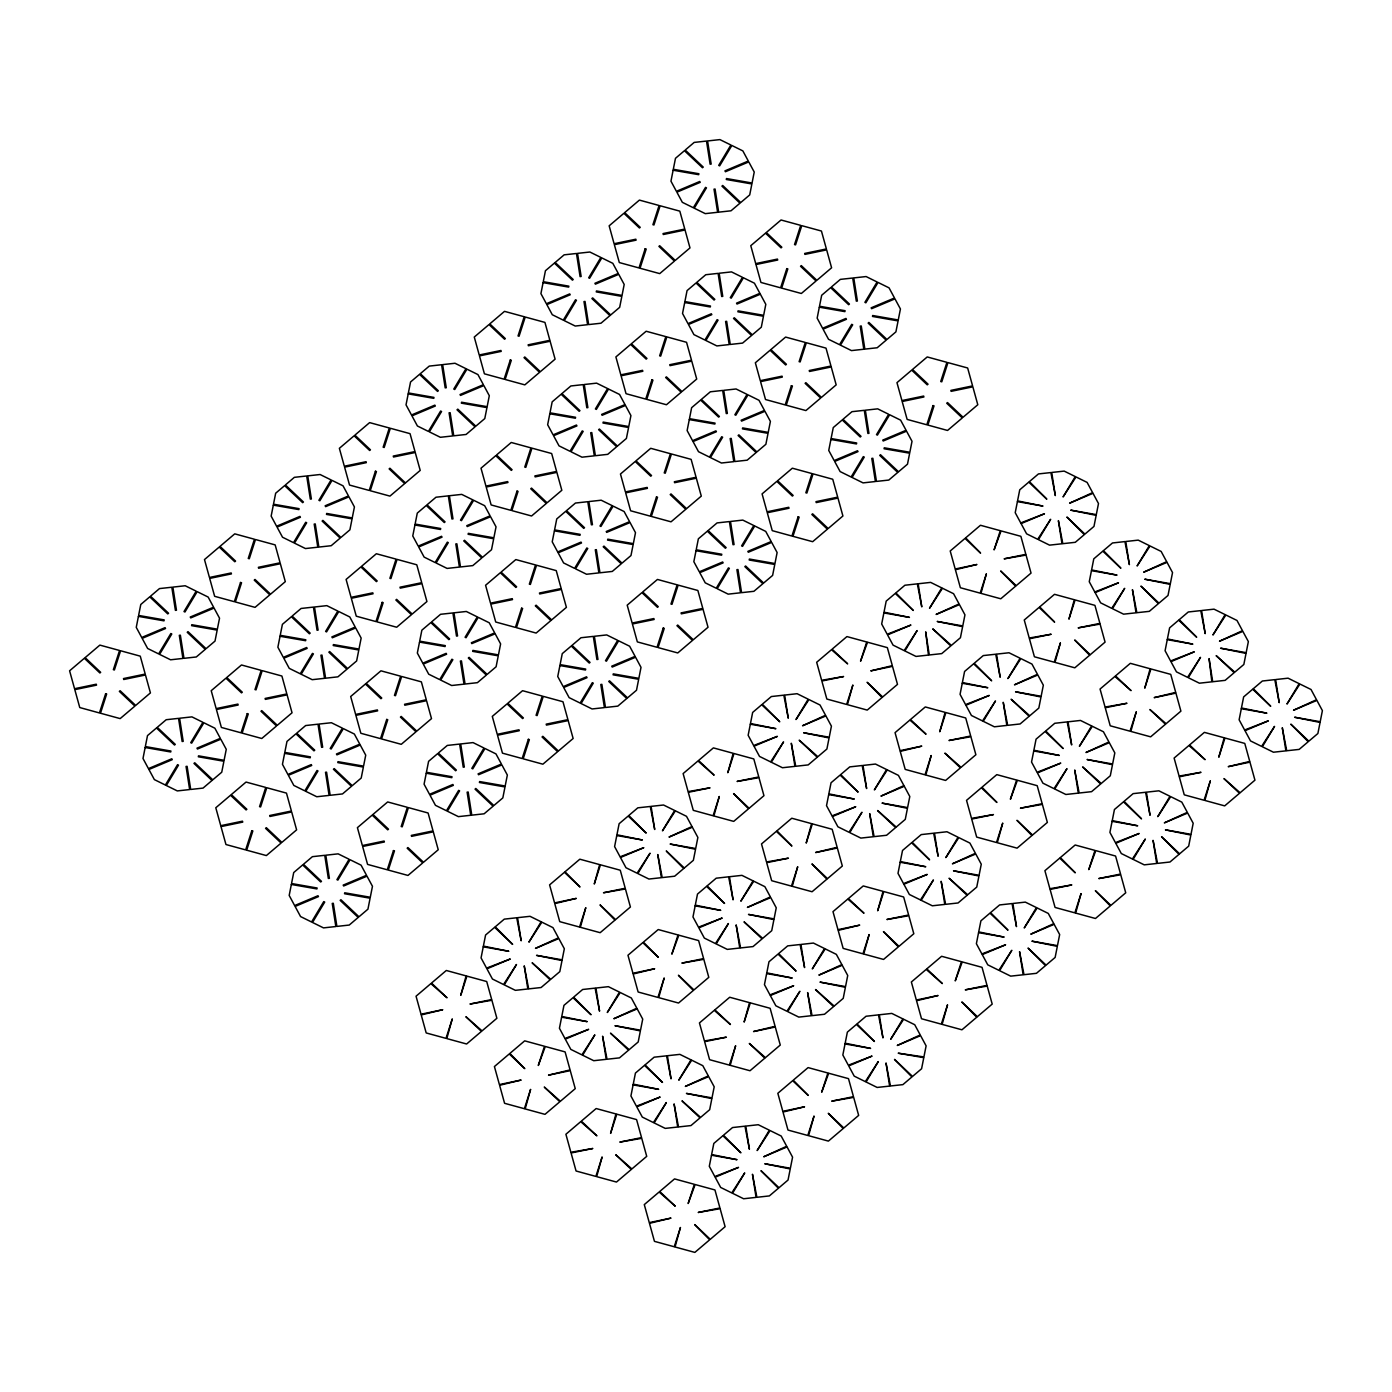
<?xml version="1.0" encoding="UTF-8"?>
<svg xmlns="http://www.w3.org/2000/svg" width="1392" height="1392" viewBox="0 0 1392 1392"><rect width="100%" height="100%" fill="white"/><g stroke="black" fill="none" stroke-linecap="round" stroke-linejoin="round"><path stroke-width="1.5" d="M138.417 616.378L136.259 627.357L141.706 637.484L165.056 627.653L165.526 628.523L142.175 638.354L147.639 648.481L158.636 653.909L170.833 633.534L171.79 634.004L159.575 654.379L170.572 659.791L182.909 658.433L179.307 635.309L180.368 635.204L183.97 658.329L196.307 656.972L205.268 649.351L187.241 632.299L188.007 631.655L206.051 648.689L215.012 641.086L217.169 630.106L191.609 625.652L191.783 624.712L217.361 629.167L219.536 618.205L214.072 608.078L190.721 617.909L190.252 617.039L213.602 607.208L208.156 597.064L197.159 591.652L184.945 612.01L184.005 611.558L196.202 591.182L185.206 585.754L172.869 587.111L176.471 610.235L175.409 610.357L171.808 587.233L159.471 588.59L150.51 596.211L168.554 613.246L167.771 613.907L149.744 596.855L140.783 604.476L138.608 615.438L164.186 619.892L163.995 620.849L138.417 616.378M145.151 747.521L142.993 758.483L148.439 768.61L171.79 758.779L172.26 759.649L148.909 769.48L154.373 779.607L165.37 785.036L177.567 764.66L178.507 765.13L166.309 785.506L177.306 790.917L189.643 789.56L186.041 766.435L187.102 766.331L190.704 789.455L203.041 788.098L212.002 780.477L193.975 763.425L194.741 762.781L212.785 779.816L221.746 772.212L223.903 761.25L198.325 756.778L198.517 755.839L224.095 760.293L226.27 749.331L220.806 739.204L197.455 749.035L196.985 748.165L220.336 738.334L214.873 728.207L203.876 722.779L191.678 743.154L190.739 742.684L202.936 722.309L191.939 716.88L179.603 718.237L183.205 741.362L182.143 741.484L178.541 718.359L166.205 719.716L157.244 727.337L175.27 744.372L174.505 745.033L156.478 727.981L147.5 735.602L145.342 746.564L170.92 751.036L170.729 751.976L145.151 747.521M273.319 505.139L271.144 516.101L276.59 526.228L299.941 516.397L300.411 517.267L277.06 527.098L282.524 537.225L293.521 542.654L305.718 522.278L306.675 522.748L294.46 543.124L305.457 548.552L317.794 547.195L314.192 524.071L315.253 523.949L318.855 547.073L331.192 545.716L340.17 538.095L322.126 521.06L322.892 520.399L340.936 537.451L349.897 529.83L352.072 518.868L326.494 514.414L326.668 513.457L352.246 517.928L354.421 506.949L348.957 496.822L325.624 506.653L325.154 505.783L348.487 495.952L343.041 485.825L332.044 480.397L319.847 500.772L318.89 500.302L331.087 479.927L320.09 474.515L307.754 475.873L311.373 498.997L310.312 499.102L306.692 475.977L294.356 477.334L285.395 484.955L303.439 502.007L302.656 502.651L284.629 485.617L275.668 493.22L273.493 504.2L299.071 508.654L298.88 509.594L273.319 505.139M280.036 636.266L277.878 647.228L283.324 657.355L306.675 647.524L307.145 648.394L283.794 658.225L289.258 668.369L300.254 673.78L312.452 653.422L313.409 653.875L301.194 674.25L312.191 679.679L324.527 678.322L320.926 655.197L321.987 655.075L325.589 678.2L337.925 676.843L346.886 669.239L328.86 652.187L329.626 651.526L347.669 668.578L356.63 660.956L358.805 649.994L333.227 645.54L333.401 644.583L358.979 649.055L361.154 638.075L355.691 627.949L332.34 637.78L331.87 636.91L355.221 627.079L349.775 616.952L338.778 611.523L326.563 631.898L325.624 631.429L337.821 611.071L326.824 605.642L314.488 606.999L318.107 630.124L317.045 630.228L313.426 607.103L301.09 608.461L292.129 616.082L310.172 633.134L309.389 633.778L291.363 616.743L282.402 624.347L280.227 635.326L305.805 639.781L305.614 640.72L280.036 636.266M284.612 753.35L282.454 764.312L287.9 774.439L311.251 764.608L311.721 765.478L288.37 775.309L293.834 785.436L304.831 790.865L317.028 770.489L317.985 770.959L305.77 791.335L316.767 796.746L329.104 795.406L325.502 772.264L326.563 772.16L330.165 795.284L342.502 793.927L351.48 786.306L333.436 769.254L334.202 768.61L352.246 785.662L361.207 778.041L363.382 767.079L337.804 762.607L337.978 761.668L363.556 766.122L365.731 755.16L360.267 745.033L336.916 754.864L336.446 753.994L359.797 744.163L354.351 734.036L343.354 728.608L331.157 748.983L330.2 748.513L342.397 728.138L331.4 722.726L319.064 724.066L322.683 747.191L321.622 747.313L318.002 724.188L305.666 725.545L296.705 733.166L314.749 750.201L313.966 750.862L295.939 733.81L286.978 741.431L284.803 752.393L310.381 756.865L310.19 757.805L284.612 753.35M291.346 884.477L289.188 895.439L294.634 905.566L317.985 895.735L318.455 896.605L295.104 906.436L300.568 916.562L311.564 921.991L323.762 901.616L324.719 902.086L312.504 922.461L323.501 927.89L335.837 926.533L332.236 903.408L333.297 903.286L336.899 926.411L349.235 925.054L358.196 917.432L340.17 900.398L340.936 899.737L358.979 916.789L367.94 909.167L370.098 898.205L344.537 893.734L344.711 892.794L370.289 897.248L372.464 886.286L367.001 876.16L343.65 885.991L343.18 885.121L366.531 875.29L361.085 865.163L350.088 859.734L337.873 880.109L336.934 879.64L349.131 859.264L338.134 853.853L325.798 855.21L329.399 878.335L328.338 878.439L324.736 855.314L312.4 856.672L303.439 864.293L321.482 881.345L320.699 881.989L302.673 864.937L293.712 872.558L291.537 883.52L317.115 887.992L316.924 888.931L291.346 884.477M408.204 393.884L406.029 404.846L411.493 414.99L434.843 405.142L435.313 406.029L411.962 415.86L417.409 425.987L428.405 431.416L440.62 411.04L441.56 411.51L429.362 431.868L440.359 437.297L452.696 435.94L449.077 412.815L450.138 412.693L453.757 435.818L466.094 434.461L475.055 426.857L457.011 409.805L457.794 409.144L475.82 426.196L484.781 418.574L486.956 407.612L461.378 403.158L461.57 402.218L487.148 406.673L489.305 395.711L483.859 385.567L460.508 395.415L460.039 394.545L483.389 384.697L477.926 374.57L466.929 369.158L454.732 389.516L453.775 389.047L465.989 368.689L454.993 363.26L442.656 364.617L446.258 387.742L445.196 387.863L441.595 364.739L429.258 366.096L420.297 373.7L438.323 390.752L437.558 391.413L419.514 374.361L410.553 381.982L408.378 392.944L433.956 397.399L433.782 398.338L408.204 393.884M414.938 525.01L412.763 535.99L418.226 546.116L441.56 536.285L442.03 537.155L418.696 546.986L424.142 557.113L435.139 562.542L447.337 542.167L448.294 542.636L436.096 562.994L447.093 568.423L459.412 567.066L455.81 543.941L456.872 543.82L460.491 566.962L472.81 565.604L481.789 557.983L463.745 540.931L464.528 540.287L482.554 557.322L491.515 549.718L493.69 538.739L468.112 534.284L468.304 533.345L493.864 537.799L496.039 526.837L490.576 516.71L467.242 526.541L466.772 525.671L490.106 515.84L484.66 505.696L473.663 500.285L461.465 520.643L460.508 520.19L472.723 499.815L461.726 494.386L449.39 495.743L452.992 518.868L451.93 518.99L448.328 495.865L435.992 497.222L427.013 504.826L445.057 521.878L444.292 522.539L426.248 505.487L417.287 513.109L415.112 524.071L440.69 528.525L440.498 529.482L414.938 525.01M419.514 642.095L417.339 653.057L422.803 663.184L446.153 653.353L446.623 654.223L423.272 664.071L428.719 674.198L439.715 679.609L451.913 659.251L452.87 659.704L440.672 680.079L451.669 685.508L464.006 684.151L460.387 661.026L461.448 660.904L465.067 684.029L477.404 682.672L486.365 675.068L468.321 658.016L469.104 657.355L487.13 674.407L496.091 666.785L498.266 655.823L472.688 651.369L472.88 650.412L498.458 654.884L500.615 643.904L495.169 633.778L471.818 643.609L471.349 642.739L494.699 632.908L489.236 622.781L478.239 617.352L466.042 637.727L465.085 637.258L477.299 616.9L466.303 611.471L453.966 612.828L457.568 635.953L456.506 636.074L452.905 612.95L440.568 614.29L431.59 621.911L449.633 638.963L448.868 639.607L430.824 622.572L421.863 630.176L419.688 641.155L445.266 645.61L445.092 646.549L419.514 642.095M426.248 773.221L424.073 784.183L429.536 794.327L452.87 784.479L453.34 785.349L430.006 795.197L435.452 805.324L446.449 810.736L458.647 790.378L459.604 790.847L447.389 811.205L458.386 816.634L470.722 815.277L467.12 792.152L468.182 792.031L471.784 815.155L484.12 813.798L493.099 806.194L475.055 789.142L475.82 788.481L493.864 805.533L502.825 797.912L505 786.95L479.422 782.495L479.614 781.556L505.174 786.01L507.349 775.048L501.886 764.904L478.552 774.752L478.082 773.865L501.416 764.034L495.97 753.907L484.973 748.496L472.775 768.854L471.818 768.384L484.016 748.026L473.036 742.597L460.7 743.954L464.302 767.079L463.24 767.201L459.638 744.076L447.302 745.433L438.323 753.037L456.367 770.089L455.602 770.75L437.558 753.698L428.597 761.32L426.422 772.282L452 776.736L451.808 777.676L426.248 773.221M543.089 282.646L540.914 293.608L546.377 303.734L569.728 293.903L570.198 294.773L546.847 304.604L552.293 314.731L563.29 320.16L575.505 299.785L576.445 300.254L564.247 320.63L575.244 326.041L587.581 324.684L583.979 301.559L585.04 301.455L588.642 324.58L600.979 323.222L609.94 315.601L591.896 298.549L592.679 297.905L610.705 314.957L619.666 307.336L621.841 296.374L596.263 291.902L596.455 290.963L622.033 295.417L624.19 284.455L618.744 274.328L595.393 284.159L594.923 283.289L618.274 273.458L612.811 263.332L601.814 257.903L589.616 278.278L588.677 277.808L600.874 257.433L589.877 252.022L577.541 253.361L581.143 276.486L580.081 276.608L576.479 253.483L564.143 254.84L555.182 262.462L573.208 279.496L572.443 280.157L554.399 263.105L545.438 270.727L543.28 281.689L568.858 286.16L568.667 287.1L543.089 282.646M549.823 413.772L547.648 424.734L553.111 434.861L576.462 425.03L576.932 425.9L553.581 435.731L559.027 445.858L570.024 451.286L582.239 430.911L583.178 431.381L570.981 451.756L581.978 457.185L594.314 455.828L590.713 432.703L591.774 432.581L595.376 455.706L607.712 454.349L616.673 446.728L598.63 429.693L599.413 429.032L617.439 446.084L626.4 438.463L628.575 427.501L602.997 423.029L603.188 422.089L628.766 426.544L630.924 415.582L625.478 405.455L602.127 415.286L601.657 414.416L625.008 404.585L619.544 394.458L608.548 389.029L596.35 409.405L595.393 408.935L607.608 388.559L596.611 383.148L584.275 384.505L587.876 407.63L586.815 407.734L583.213 384.61L570.877 385.967L561.916 393.588L579.942 410.64L579.176 411.284L561.133 394.232L552.172 401.853L550.014 412.815L575.575 417.287L575.401 418.226L549.823 413.772M554.399 530.839L552.224 541.819L557.687 551.945L581.038 542.114L581.508 542.984L558.157 552.815L563.603 562.942L574.6 568.371L586.815 547.996L587.755 548.465L575.557 568.841L586.554 574.252L598.891 572.895L595.289 549.77L596.35 549.666L599.952 572.791L612.289 571.433L621.25 563.812L603.206 546.76L603.989 546.116L622.015 563.151L630.976 555.547L633.151 544.568L607.573 540.113L607.765 539.174L633.343 543.628L635.5 532.666L630.054 522.539L606.703 532.37L606.233 531.5L629.584 521.669L624.121 511.525L613.124 506.114L600.926 526.472L599.987 526.019L612.184 505.644L601.187 500.215L588.851 501.572L592.453 524.697L591.391 524.819L587.789 501.694L575.453 503.051L566.492 510.655L584.518 527.707L583.753 528.368L565.709 511.316L556.748 518.938L554.59 529.9L580.168 534.354L579.977 535.311L554.399 530.839M483.25 946.838L481.058 957.905L486.556 968.119L510.272 958.984L486.939 968.815L492.437 979.028L503.539 984.509L516.484 964.499L504.287 984.875L515.371 990.338L527.829 988.981L524.227 965.857L528.664 988.894L541.105 987.52L550.153 979.829L532.127 962.777L550.762 979.324L559.81 971.633L562.003 960.567L536.564 955.364L562.142 959.819L564.334 948.752L558.836 938.539L535.485 948.37L558.453 937.843L552.955 927.629L541.853 922.148L528.908 942.158L541.105 921.782L530.021 916.319L517.563 917.676L521.165 940.801L516.728 917.763L504.287 919.138L495.239 926.828L512.656 944.385L494.63 927.333L485.582 935.024L483.389 946.09L508.828 951.293L483.25 946.838M559.915 665.55L557.74 676.512L563.203 686.639L586.554 676.808L587.024 677.678L563.673 687.509L569.137 697.636L580.133 703.064L592.331 682.689L593.27 683.159L581.073 703.534L592.07 708.963L604.406 707.606L600.805 684.481L601.866 684.359L605.468 707.484L617.804 706.127L626.765 698.506L608.739 681.471L609.505 680.81L627.531 697.862L636.509 690.241L638.667 679.279L613.089 674.824L613.28 673.867L638.858 678.339L641.016 667.36L635.57 657.233L612.219 667.064L611.749 666.194L635.1 656.363L629.636 646.236L618.64 640.807L606.442 661.183L605.503 660.713L617.7 640.337L606.703 634.926L594.367 636.283L597.968 659.408L596.907 659.512L593.305 636.388L580.969 637.745L572.008 645.366L590.034 662.418L589.268 663.062L571.242 646.027L562.264 653.631L560.106 664.61L585.684 669.065L585.493 670.004L559.915 665.55M673.119 170.224L670.961 181.186L676.408 191.313L699.758 181.482L700.228 182.352L676.877 192.183L682.341 202.327L693.338 207.739L705.535 187.381L706.475 187.833L694.277 208.208L705.274 213.637L717.611 212.28L714.009 189.155L715.07 189.034L718.672 212.158L731.009 210.801L739.97 203.18L721.943 186.145L722.709 185.484L740.753 202.536L749.714 194.915L751.871 183.953L726.293 179.498L726.485 178.541L752.063 183.013L754.238 172.034L748.774 161.907L725.423 171.738L724.954 170.868L748.304 161.037L742.858 150.91L731.861 145.481L719.647 165.857L718.707 165.387L730.904 145.012L719.908 139.6L707.571 140.957L711.173 164.082L710.111 164.186L706.51 141.062L694.173 142.419L685.212 150.04L703.256 167.092L702.473 167.736L684.446 150.701L675.485 158.305L673.31 169.285L698.888 173.739L698.697 174.679L673.119 170.224M684.707 302.516L682.532 313.478L687.996 323.623L711.347 313.774L711.817 314.644L688.466 324.493L693.929 334.619L704.926 340.031L717.124 319.673L718.063 320.143L705.866 340.501L716.863 345.929L729.199 344.572L725.597 321.448L726.659 321.326L730.261 344.45L742.597 343.093L751.558 335.489L733.532 318.437L734.297 317.776L752.324 334.828L761.302 327.207L763.46 316.245L737.882 311.791L738.073 310.851L763.651 315.305L765.809 304.343L760.363 294.199L737.012 304.048L736.542 303.16L759.893 293.329L754.429 283.202L743.432 277.774L731.235 298.149L730.295 297.679L742.493 277.321L731.496 271.892L719.159 273.25L722.761 296.374L721.7 296.496L718.098 273.371L705.761 274.729L696.8 282.332L714.827 299.384L714.061 300.046L696.017 282.994L687.056 290.615L684.899 301.577L710.477 306.031L710.285 306.971L684.707 302.516M561.62 1017.187L559.427 1028.253L564.943 1038.484L588.659 1029.332L565.309 1039.163L570.824 1049.394L581.908 1054.858L594.854 1034.865L582.656 1055.223L593.758 1060.704L606.216 1059.329L602.597 1036.205L607.034 1059.242L619.492 1057.868L628.54 1050.194L610.496 1033.142L629.149 1049.672L638.197 1041.982L640.372 1030.915L614.951 1025.713L640.529 1030.184L642.721 1019.101L637.205 1008.887L613.855 1018.718L636.84 1008.208L631.324 997.977L620.24 992.513L607.295 1012.506L619.492 992.131L608.391 986.667L595.933 988.042L599.552 1011.166L595.115 988.129L582.656 989.486L573.608 997.177L591.043 1014.733L572.999 997.699L563.951 1005.372L561.776 1016.456L587.198 1021.641L561.62 1017.187M689.284 419.601L687.126 430.563L692.572 440.69L715.923 430.859L716.393 431.729L693.042 441.56L698.506 451.687L709.502 457.115L721.7 436.74L722.639 437.21L710.442 457.585L721.439 463.014L733.775 461.657L730.174 438.532L731.235 438.41L734.837 461.535L747.173 460.178L756.134 452.557L738.108 435.522L738.874 434.861L756.9 451.913L765.878 444.292L768.036 433.33L742.458 428.875L742.649 427.918L768.227 432.373L770.402 421.411L764.939 411.284L741.588 421.115L741.118 420.245L764.469 410.414L759.005 400.287L748.009 394.858L735.811 415.234L734.872 414.764L747.069 394.388L736.072 388.977L723.736 390.334L727.337 413.459L726.276 413.563L722.674 390.439L710.338 391.796L701.377 399.417L719.403 416.469L718.637 417.113L700.611 400.078L691.633 407.682L689.475 418.661L715.053 423.116L714.862 424.055L689.284 419.601M616.778 835.531L614.603 846.597L620.101 856.828L643.817 847.676L620.467 857.507L625.982 867.738L637.084 873.202L650.029 853.192L637.814 873.567L648.916 879.048L661.374 877.673L657.772 854.549L662.209 877.586L674.65 876.212L683.698 868.521L666.263 850.964L684.307 868.016L693.355 860.326L695.548 849.259L670.109 844.057L695.687 848.511L697.879 837.445L692.363 827.231L669.013 837.062L691.998 826.535L686.5 816.321L675.398 810.84L662.453 830.85L674.65 810.475L663.549 805.011L651.108 806.368L654.71 829.493L650.273 806.473L637.814 807.83L628.766 815.521L646.201 833.077L628.175 816.043L619.127 823.716L616.934 834.782L642.356 839.985L616.778 835.531M696.017 550.727L693.842 561.689L699.306 571.816L722.657 561.985L723.127 562.855L699.776 572.686L705.239 582.83L716.236 588.242L728.434 567.884L729.373 568.336L717.176 588.712L728.173 594.14L740.509 592.783L736.907 569.659L737.969 569.537L741.571 592.661L753.907 591.304L762.868 583.7L744.842 566.648L745.607 565.987L763.634 583.039L772.612 575.418L774.77 564.456L749.192 560.002L749.383 559.045L774.961 563.516L777.119 552.537L771.673 542.41L748.322 552.241L747.852 551.371L771.203 541.54L765.739 531.413L754.742 525.985L742.545 546.36L741.605 545.89L753.803 525.515L742.806 520.103L730.469 521.461L734.071 544.585L733.01 544.69L729.408 521.565L717.071 522.922L708.11 530.543L726.137 547.595L725.371 548.239L707.327 531.205L698.366 538.808L696.209 549.788L721.787 554.242L721.595 555.182L696.017 550.727M633.099 1084.89L630.924 1095.956L636.422 1106.188L660.139 1097.035L636.788 1106.866L642.304 1117.08L653.405 1122.561L666.35 1102.551L654.136 1122.926L665.237 1128.39L677.695 1127.033L674.076 1103.908L678.513 1126.946L690.971 1125.571L700.019 1117.88L681.993 1100.846L700.628 1117.376L709.676 1109.685L711.851 1098.619L686.43 1093.416L712.008 1097.87L714.2 1086.804L708.685 1076.59L685.334 1086.421L708.319 1075.894L702.803 1065.68L691.72 1060.199L678.774 1080.209L690.971 1059.834L679.87 1054.37L667.429 1055.728L671.031 1078.852L666.594 1055.832L654.136 1057.189L645.088 1064.88L662.522 1082.437L644.479 1065.385L635.431 1073.075L633.256 1084.142L658.677 1089.344L633.099 1084.89M695.165 905.879L692.972 916.963L698.488 927.176L722.204 918.024L698.854 927.855L704.352 938.086L715.453 943.567L728.399 923.557L716.201 943.933L727.303 949.396L739.744 948.022L736.142 924.897L740.579 947.935L753.037 946.577L762.085 938.887L744.041 921.835L762.677 938.365L771.725 930.691L773.917 919.607L748.496 914.422L774.074 918.877L776.249 907.81L770.75 897.579L747.4 907.41L770.385 896.9L764.869 886.669L753.768 881.206L740.822 901.198L753.037 880.84L741.936 875.359L729.478 876.734L733.079 899.858L728.642 876.821L716.201 878.195L707.153 885.869L724.588 903.443L706.544 886.391L697.496 894.082L695.304 905.148L720.743 910.351L695.165 905.879M819.314 307.18L817.156 318.142L822.602 328.268L845.953 318.437L846.423 319.307L823.072 329.156L828.536 339.283L839.533 344.694L851.73 324.336L852.687 324.806L840.472 345.164L851.469 350.593L863.806 349.235L860.204 326.111L861.265 325.989L864.867 349.114L877.204 347.756L886.165 340.153L868.138 323.101L868.904 322.439L886.948 339.491L895.909 331.87L898.084 320.908L872.506 316.454L872.68 315.514L898.258 319.969L900.433 308.989L894.969 298.862L871.618 308.693L871.148 307.823L894.499 297.992L889.053 287.866L878.056 282.437L865.841 302.812L864.902 302.342L877.099 281.984L866.102 276.556L853.766 277.913L857.385 301.037L856.324 301.159L852.704 278.035L840.368 279.374L831.407 286.996L849.451 304.048L848.668 304.709L830.641 287.657L821.68 295.261L819.505 306.24L845.083 310.694L844.892 311.634L819.314 307.18M750.323 724.223L748.148 735.289L753.646 745.52L777.362 736.368L754.012 746.199L759.527 756.43L770.629 761.894L783.557 741.901L771.359 762.259L782.461 767.74L794.919 766.366L791.3 743.241L795.737 766.279L808.195 764.904L817.243 757.231L799.199 740.179L817.852 756.709L826.9 749.018L829.075 737.951L803.654 732.766L829.232 737.221L831.424 726.154L825.908 715.923L802.558 725.754L825.543 715.244L820.027 705.013L808.943 699.55L795.998 719.542L808.195 699.184L797.094 693.703L784.653 695.078L788.255 718.202L783.818 695.165L771.359 696.539L762.311 704.213L779.746 721.787L761.702 704.735L752.654 712.426L750.479 723.492L775.901 728.695L750.323 724.223M830.902 439.472L828.745 450.451L834.191 460.578L857.542 450.747L858.011 451.617L834.661 461.448L840.124 471.575L851.121 477.004L863.318 456.628L864.258 457.098L852.061 477.456L863.057 482.885L875.394 481.528L871.792 458.403L872.854 458.281L876.455 481.406L888.792 480.066L897.753 472.445L879.727 455.393L880.492 454.732L898.536 471.784L907.497 464.18L909.655 453.2L884.077 448.746L884.268 447.806L909.846 452.261L912.021 441.299L906.557 431.172L883.207 441.003L882.737 440.133L906.088 430.285L900.624 420.158L889.645 414.746L877.43 435.104L876.49 434.652L888.688 414.277L877.691 408.848L865.354 410.205L868.956 433.33L867.895 433.451L864.293 410.327L851.956 411.684L842.995 419.288L861.022 436.34L860.256 437.001L842.23 419.949L833.269 427.57L831.094 438.532L856.672 442.987L856.48 443.944L830.902 439.472M711.486 1155.238L709.294 1166.305L714.809 1176.536L738.526 1167.383L715.175 1177.214L720.673 1187.446L731.774 1192.909L744.72 1172.917L732.523 1193.275L743.624 1198.756L756.065 1197.381L752.463 1174.256L756.9 1197.294L769.358 1195.919L778.406 1188.246L760.972 1170.672L778.998 1187.724L788.046 1180.033L790.238 1168.967L764.8 1163.764L790.378 1168.236L792.57 1157.17L787.072 1146.938L763.721 1156.769L786.689 1146.26L781.19 1136.029L770.089 1130.565L757.144 1150.558L769.341 1130.2L758.257 1124.719L745.799 1126.093L749.401 1149.218L744.964 1126.18L732.523 1127.555L723.475 1135.228L740.892 1152.802L722.866 1135.75L713.818 1143.441L711.625 1154.507L737.064 1159.693L711.486 1155.238M766.644 973.582L764.452 984.649L769.967 994.88L793.684 985.727L770.333 995.558L775.849 1005.79L786.932 1011.253L799.878 991.261L787.681 1011.619L798.782 1017.1L811.223 1015.725L807.621 992.6L812.058 1015.638L824.516 1014.263L833.564 1006.59L815.521 989.538L834.173 1006.068L843.221 998.377L845.396 987.311L819.975 982.108L845.553 986.58L847.728 975.496L842.23 965.282L818.879 975.113L841.864 964.604L836.348 954.373L825.247 948.892L812.302 968.902L824.516 948.526L813.415 943.063L800.957 944.437L804.576 967.562L800.122 944.524L787.681 945.881L778.633 953.572L796.067 971.129L778.024 954.094L768.976 961.768L766.801 972.851L792.222 978.037L766.644 973.582M828.71 794.588L826.517 805.655L832.033 815.869L855.749 806.734L832.399 816.565L837.897 826.778L848.998 832.259L861.944 812.249L849.746 832.625L860.848 838.088L873.289 836.731L869.687 813.607L874.124 836.627L886.582 835.27L895.613 827.579L877.586 810.527L896.222 827.074L905.27 819.383L907.462 808.317L882.023 803.114L907.601 807.569L909.794 796.502L904.295 786.271L880.945 796.12L903.913 785.593L898.414 775.379L887.313 769.898L874.367 789.908L886.565 769.532L875.481 764.051L863.023 765.426L866.624 788.551L862.187 765.513L849.746 766.888L840.698 774.578L858.116 792.135L840.089 775.083L831.041 782.774L828.849 793.84L854.288 799.043L828.71 794.588M883.868 612.932L881.675 623.999L887.191 634.213L910.907 625.06L887.557 634.909L893.055 645.122L904.156 650.603L917.102 630.593L904.904 650.969L916.006 656.432L928.447 655.075L925.68 631.846L929.282 654.971L941.74 653.614L950.788 645.923L932.744 628.871L951.397 645.401L960.428 637.727L962.62 626.661L937.199 621.458L962.777 625.913L964.952 614.846L959.453 604.615L936.103 614.446L959.088 603.937L953.572 593.705L942.471 588.242L929.525 608.252L941.74 587.876L930.639 582.395L918.181 583.77L921.782 606.895L917.345 583.857L904.904 585.232L895.856 592.922L913.291 610.479L895.247 593.427L886.199 601.118L884.007 612.184L909.446 617.387L883.868 612.932M845.031 1043.948L842.839 1055.014L848.337 1065.228L872.053 1056.076L848.72 1065.924L854.218 1076.138L865.319 1081.619L878.265 1061.609L866.068 1081.984L877.151 1087.448L889.61 1086.091L886.008 1062.966L890.445 1085.986L902.886 1084.629L911.934 1076.938L894.517 1059.382L912.543 1076.416L921.591 1068.743L923.783 1057.676L898.205 1053.205L923.923 1056.928L926.115 1045.862L920.599 1035.631L897.266 1045.462L920.234 1034.952L914.735 1024.721L903.634 1019.257L890.689 1039.267L902.886 1018.892L891.785 1013.411L879.344 1014.785L882.946 1037.91L878.509 1014.872L866.05 1016.247L857.002 1023.938L874.437 1041.494L856.411 1024.442L847.363 1032.133L845.17 1043.2L870.609 1048.402L845.031 1043.948M900.189 862.274L897.997 873.358L903.512 883.572L927.229 874.42L903.878 884.251L909.376 894.482L920.477 899.945L933.423 879.953L921.226 900.328L932.327 905.792L944.768 904.417L941.166 881.293L945.603 904.33L958.061 902.973L967.109 895.282L949.066 878.23L967.701 894.76L976.749 887.087L978.941 876.003L953.52 870.818L979.081 875.272L981.273 864.206L975.775 853.975L952.424 863.806L975.409 853.296L969.893 843.065L958.792 837.601L945.847 857.594L958.061 837.236L946.96 831.755L934.502 833.129L938.104 856.254L933.667 833.216L921.226 834.591L912.178 842.264L929.595 859.838L911.569 842.786L902.521 850.477L900.328 861.544L925.767 866.746L900.189 862.274M962.255 683.281L960.062 694.347L965.561 704.578L989.277 695.426L965.926 705.257L971.442 715.488L982.543 720.952L995.489 700.942L983.274 721.317L994.375 726.798L1006.834 725.423L1003.232 702.299L1007.669 725.336L1020.11 723.962L1029.158 716.271L1011.131 699.236L1029.767 715.766L1038.815 708.076L1041.007 697.009L1015.568 691.807L1041.146 696.261L1043.339 685.195L1037.823 674.981L1014.49 684.812L1037.458 674.285L1031.959 664.071L1020.858 658.59L1007.912 678.6L1020.11 658.225L1009.009 652.761L996.568 654.118L1000.169 677.243L995.732 654.223L983.274 655.58L974.226 663.271L991.661 680.827L973.634 663.793L964.586 671.466L962.394 682.532L987.815 687.735L962.255 683.281M1017.413 501.625L1015.22 512.691L1020.736 522.922L1044.452 513.77L1021.102 523.601L1026.6 533.815L1037.701 539.296L1050.647 519.286L1038.449 539.661L1049.551 545.142L1061.992 543.767L1058.39 520.643L1062.827 543.68L1075.285 542.306L1084.333 534.615L1066.898 517.058L1084.925 534.11L1093.973 526.42L1096.165 515.353L1070.744 510.151L1096.304 514.605L1098.497 503.539L1092.998 493.325L1069.648 503.156L1092.616 492.629L1087.117 482.415L1076.016 476.934L1063.07 496.944L1075.268 476.569L1064.184 471.105L1051.726 472.462L1055.327 495.587L1050.89 472.567L1038.449 473.924L1029.401 481.615L1046.819 499.171L1028.792 482.119L1019.744 489.81L1017.552 500.876L1042.991 506.079L1017.413 501.625M978.559 932.64L976.384 943.706L981.882 953.92L1005.598 944.785L982.247 954.616L987.763 964.83L998.864 970.311L1011.81 950.301L999.595 970.676L1010.696 976.14L1023.155 974.783L1019.553 951.658L1023.99 974.696L1036.431 973.321L1045.479 965.63L1028.044 948.074L1046.088 965.126L1055.136 957.435L1057.328 946.369L1031.89 941.166L1057.468 945.62L1059.66 934.554L1054.144 924.34L1030.793 934.171L1053.779 923.644L1048.28 913.43L1037.179 907.949L1024.234 927.959L1036.431 907.584L1025.33 902.12L1012.889 903.478L1016.491 926.602L1012.054 903.565L999.595 904.939L990.547 912.63L1007.982 930.187L989.956 913.135L980.908 920.825L978.715 931.892L1004.137 937.094L978.559 932.64M1033.734 750.984L1031.542 762.05L1037.04 772.264L1060.756 763.112L1037.423 772.96L1042.921 783.174L1054.022 788.655L1066.968 768.645L1054.771 789.02L1065.854 794.484L1078.313 793.127L1074.711 770.002L1079.148 793.022L1091.589 791.665L1100.637 783.974L1082.611 766.922L1101.246 783.47L1110.294 775.779L1112.486 764.713L1087.048 759.51L1112.626 763.964L1114.818 752.898L1109.302 742.667L1085.969 752.515L1108.937 741.988L1103.438 731.774L1092.337 726.293L1079.392 746.303L1091.589 725.928L1080.488 720.447L1068.047 721.822L1071.649 744.946L1067.212 721.909L1054.771 723.283L1045.723 730.974L1063.14 748.531L1045.114 731.479L1036.066 739.169L1033.873 750.236L1059.312 755.438L1033.734 750.984M1091.45 570.65L1089.257 581.734L1094.773 591.948L1118.489 582.796L1095.139 592.627L1100.654 602.858L1111.738 608.339L1124.684 588.329L1112.486 608.704L1123.588 614.168L1136.029 612.811L1132.427 589.669L1136.864 612.706L1149.322 611.349L1158.37 603.658L1140.935 586.102L1158.979 603.136L1168.01 595.463L1170.202 584.379L1144.781 579.194L1170.359 583.648L1172.534 572.582L1167.035 562.351L1143.685 572.182L1166.67 561.672L1161.154 551.441L1150.053 545.977L1137.107 565.97L1149.322 545.612L1138.221 540.131L1125.763 541.505L1129.382 564.63L1124.927 541.592L1112.486 542.967L1103.438 550.64L1120.873 568.214L1102.829 551.162L1093.781 558.853L1091.606 569.92L1117.028 575.122L1091.45 570.65M1112.104 821.332L1109.911 832.399L1115.427 842.63L1139.143 833.477L1115.792 843.308L1121.308 853.54L1132.392 859.003L1145.338 839.011L1133.14 859.369L1144.241 864.85L1156.682 863.475L1153.081 840.35L1157.518 863.388L1169.976 862.013L1179.024 854.323L1161.589 836.766L1179.633 853.818L1188.681 846.127L1190.856 835.061L1165.435 829.858L1191.013 834.313L1193.188 823.246L1187.689 813.032L1164.338 822.863L1187.324 812.354L1181.808 802.123L1170.707 796.642L1157.779 816.652L1169.976 796.276L1158.875 790.813L1146.416 792.17L1150.036 815.294L1145.599 792.274L1133.14 793.631L1124.092 801.322L1141.527 818.879L1123.483 801.844L1114.435 809.518L1112.26 820.601L1137.682 825.787L1112.104 821.332M1167.262 639.676L1165.087 650.743L1170.585 660.974L1194.301 651.821L1170.95 661.652L1176.466 671.866L1187.567 677.347L1200.513 657.337L1188.298 677.713L1199.399 683.194L1211.858 681.819L1209.074 658.607L1212.693 681.732L1225.134 680.357L1234.182 672.667L1216.156 655.632L1234.791 672.162L1243.839 664.471L1246.031 653.405L1220.593 648.202L1246.171 652.657L1248.363 641.59L1242.847 631.376L1219.496 641.207L1242.482 630.68L1236.983 620.467L1225.882 614.986L1212.937 634.996L1225.134 614.62L1214.033 609.157L1201.592 610.514L1205.194 633.638L1200.757 610.618L1188.298 611.975L1179.25 619.666L1196.685 637.223L1178.659 620.171L1169.611 627.862L1167.418 638.928L1192.84 644.131L1167.262 639.676M1241.316 708.719L1239.124 719.786L1244.622 730L1268.338 720.847L1245.005 730.696L1250.503 740.909L1261.604 746.39L1274.55 726.38L1262.353 746.756L1273.436 752.219L1285.895 750.862L1282.293 727.738L1286.73 750.758L1299.171 749.401L1308.219 741.71L1290.802 724.153L1308.828 741.188L1317.876 733.514L1320.068 722.448L1294.63 717.245L1320.208 721.7L1322.4 710.633L1316.902 700.402L1293.551 710.233L1316.519 699.724L1311.02 689.492L1299.919 684.029L1286.974 704.039L1299.171 683.663L1288.07 678.182L1275.629 679.557L1279.231 702.682L1274.794 679.644L1262.353 681.019L1253.305 688.709L1270.722 706.266L1252.696 689.214L1243.648 696.905L1241.455 707.971L1266.894 713.174L1241.316 708.719M105.635 693.738L99.441 712.948L79.762 707.554L74.803 689.649L96.535 685.142L96.274 684.203L74.542 688.709L69.6 670.805L84.338 658.277L99.893 672.98L100.659 672.336L85.121 657.633L99.859 645.105L119.555 650.482L113.361 669.691L114.388 669.97L120.582 650.76L140.261 656.154L145.22 674.059L123.488 678.565L123.749 679.505L145.481 674.998L150.423 692.903L135.685 705.431L120.13 690.728L119.364 691.389L134.902 706.092L120.164 718.603L100.485 713.226L106.662 694.016L105.635 693.738M240.52 582.482L234.343 601.692L214.646 596.315L209.687 578.411L231.437 573.904L231.176 572.965L209.444 577.471L204.485 559.567L219.223 547.039L234.778 561.742L235.561 561.08L220.006 546.377L234.743 533.849L254.44 539.243L248.246 558.453L249.29 558.731L255.467 539.522L275.164 544.898L280.105 562.803L258.373 567.31L258.634 568.249L280.366 563.743L285.308 581.647L270.57 594.175L255.014 579.472L254.249 580.133L269.804 594.836L255.049 607.364L235.37 601.97L241.547 582.761L240.52 582.482M247.254 713.609L241.06 732.818L221.38 727.442L216.421 709.537L238.154 705.031L237.91 704.091L216.16 708.598L211.219 690.693L225.956 678.165L241.512 692.868L242.295 692.207L226.739 677.504L241.477 664.976L261.174 670.37L254.98 689.579L256.024 689.858L262.201 670.648L281.897 676.025L286.839 693.947L265.106 698.453L265.367 699.376L287.1 694.869L292.042 712.791L277.304 725.302L261.748 710.616L260.983 711.26L276.538 725.963L261.783 738.491L242.104 733.114L248.281 713.905L247.254 713.609M251.83 830.693L245.653 849.903L225.956 844.526L220.997 826.604L242.747 822.098L242.486 821.176L220.754 825.682L215.795 807.76L230.533 795.25L246.088 809.935L246.871 809.291L231.316 794.588L246.053 782.06L265.75 787.437L259.556 806.647L260.6 806.942L266.777 787.733L286.474 793.109L291.415 811.014L269.683 815.521L269.944 816.46L291.676 811.954L296.618 829.858L281.88 842.386L266.324 827.683L265.559 828.344L281.114 843.047L266.359 855.575L246.68 850.181L252.857 830.972L251.83 830.693M375.405 471.244L369.228 490.454L349.531 485.06L344.59 467.155L366.322 462.649L366.061 461.709L344.329 466.216L339.37 448.311L354.125 435.783L369.663 450.486L370.446 449.825L354.89 435.139L369.628 422.611L389.325 427.988L383.148 447.197L384.175 447.476L390.352 428.266L410.048 433.66L414.99 451.565L393.257 456.071L393.518 457.011L415.251 452.504L420.21 470.409L405.455 482.937L389.899 468.234L389.134 468.878L404.689 483.581L389.951 496.109L370.255 490.732L376.432 471.523L375.405 471.244M382.139 602.371L375.962 621.58L356.265 616.186L351.323 598.282L373.056 593.775L372.795 592.835L351.062 597.342L346.103 579.437L360.859 566.909L376.397 581.612L377.18 580.969L361.624 566.266L376.362 553.738L396.059 559.114L389.882 578.324L390.908 578.602L397.085 559.393L416.782 564.787L421.724 582.691L399.991 587.198L400.252 588.137L421.985 583.631L426.926 601.535L412.189 614.063L396.633 599.36L395.867 600.022L411.423 614.707L396.685 627.235L376.988 621.859L383.165 602.649L382.139 602.371M386.715 719.438L380.538 738.647L360.841 733.271L355.9 715.366L377.632 710.86L377.371 709.92L355.639 714.427L350.68 696.522L365.435 683.994L380.973 698.697L381.756 698.036L366.2 683.333L380.938 670.822L400.635 676.199L394.458 695.408L395.485 695.687L401.662 676.477L421.358 681.854L426.3 699.776L404.567 704.282L404.828 705.222L426.561 700.698L431.503 718.62L416.765 731.131L401.209 716.445L400.444 717.089L415.999 731.792L401.261 744.32L381.565 738.943L387.742 719.734L386.715 719.438M510.29 359.989L504.113 379.198L484.416 373.822L479.474 355.9L501.207 351.393L500.946 350.471L479.213 354.977L474.272 337.055L489.01 324.545L504.565 339.23L505.331 338.587L489.775 323.884L504.513 311.356L524.21 316.732L518.033 335.942L519.059 336.238L525.236 317.028L544.933 322.405L549.875 340.309L528.142 344.816L528.403 345.755L550.136 341.249L555.095 359.153L540.34 371.681L524.801 356.978L524.018 357.64L539.574 372.343L524.836 384.871L505.139 379.477L511.316 360.267L510.29 359.989M393.449 850.582L387.272 869.791L367.575 864.397L362.633 846.493L384.366 841.986L384.105 841.046L362.372 845.553L357.413 827.648L372.169 815.12L387.707 829.823L388.49 829.162L372.934 814.459L387.672 801.949L407.369 807.325L401.192 826.535L402.218 826.813L408.395 807.604L428.092 812.998L433.034 830.902L411.301 835.409L411.562 836.348L433.295 831.842L438.236 849.746L423.499 862.274L407.943 847.571L407.177 848.215L422.733 862.918L407.978 875.446L388.298 870.07L394.475 850.86L393.449 850.582M517.024 491.115L510.847 510.325L491.15 504.948L486.208 487.043L507.941 482.537L507.68 481.597L485.947 486.104L481.006 468.199L495.743 455.671L511.299 470.374L512.065 469.713L496.509 455.01L511.247 442.482L530.944 447.876L524.767 467.086L525.793 467.364L531.97 448.154L551.667 453.531L556.609 471.436L534.876 475.942L535.137 476.882L556.87 472.375L561.829 490.28L547.073 502.808L531.535 488.105L530.752 488.766L546.308 503.469L531.57 515.997L511.873 510.603L518.05 491.393L517.024 491.115M521.6 608.2L515.423 627.409L495.726 622.015L490.784 604.111L512.517 599.604L512.256 598.664L490.523 603.171L485.582 585.266L500.32 572.738L515.875 587.441L516.641 586.798L501.085 572.095L515.823 559.567L535.52 564.943L529.343 584.153L530.369 584.431L536.546 565.222L556.243 570.616L561.185 588.52L539.452 593.027L539.713 593.966L561.446 589.46L566.405 607.364L551.65 619.892L536.111 605.189L535.328 605.851L550.884 620.554L536.146 633.064L516.449 627.688L522.626 608.478L521.6 608.2M645.175 248.733L638.998 267.943L619.318 262.566L614.359 244.661L636.092 240.155L635.831 239.215L614.098 243.722L609.157 225.817L623.894 213.289L639.45 227.992L640.216 227.331L624.66 212.628L639.415 200.1L659.095 205.494L652.918 224.704L653.944 224.982L660.139 205.772L679.818 211.149L684.777 229.071L663.044 233.578L663.288 234.517L685.038 229.993L689.98 247.915L675.242 260.426L659.686 245.74L658.921 246.384L674.459 261.087L659.721 273.615L640.024 268.238L646.219 249.029L645.175 248.733M528.334 739.326L522.157 758.536L502.46 753.159L497.518 735.237L519.251 730.73L518.99 729.791L497.257 734.315L492.298 716.393L507.053 703.882L522.609 718.568L523.375 717.924L507.819 703.221L522.557 690.693L542.254 696.07L536.077 715.279L537.103 715.575L543.28 696.365L562.977 701.742L567.919 719.647L546.186 724.153L546.447 725.093L568.18 720.586L573.139 738.491L558.383 751.019L542.828 736.316L542.062 736.977L557.618 751.68L542.88 764.191L523.183 758.814L529.36 739.604L528.334 739.326M651.908 379.877L645.731 399.086L626.035 393.692L621.093 375.788L642.826 371.281L642.565 370.342L620.832 374.848L615.89 356.944L630.628 344.416L646.184 359.119L646.949 358.457L631.394 343.754L646.149 331.244L665.828 336.62L659.651 355.83L660.678 356.108L666.855 336.899L686.552 342.293L691.511 360.197L669.761 364.704L670.022 365.644L691.754 361.137L696.713 379.042L681.976 391.57L666.42 376.867L665.637 377.51L681.193 392.213L666.455 404.741L646.758 399.365L652.952 380.155L651.908 379.877M452.191 1019.153L445.997 1038.362L426.196 1032.951L421.219 1014.942L442.76 1009.705L421.028 1014.211L416.051 996.202L430.876 983.605L447.023 997.786L431.485 983.083L446.31 970.485L466.111 975.896L460.735 995.332L466.912 976.123L486.713 981.534L491.689 999.543L469.957 1004.05L491.898 1000.274L496.874 1018.283L482.05 1030.88L465.885 1016.699L481.441 1031.402L466.616 1044L446.815 1038.589L452.191 1019.153M656.485 496.944L650.308 516.154L630.611 510.777L625.669 492.872L647.402 488.366L647.141 487.426L625.408 491.933L620.467 474.028L635.204 461.5L650.76 476.203L651.526 475.542L635.97 460.839L650.725 448.311L670.405 453.705L664.228 472.915L665.254 473.193L671.449 453.983L691.128 459.36L696.087 477.265L674.354 481.771L674.598 482.711L696.331 478.204L701.29 496.109L686.552 508.637L670.996 493.934L670.213 494.595L685.769 509.298L671.031 521.826L651.334 516.432L657.529 497.222L656.485 496.944M663.218 628.07L657.041 647.28L637.345 641.903L632.403 623.999L654.136 619.492L653.875 618.553L632.142 623.059L627.2 605.155L641.938 592.627L657.494 607.33L658.259 606.668L642.704 591.965L657.459 579.437L677.138 584.831L670.961 604.041L671.988 604.319L678.165 585.11L697.862 590.486L702.803 608.408L681.071 612.915L681.332 613.837L703.064 609.331L708.023 627.253L693.286 639.763L677.73 625.06L676.947 625.721L692.503 640.424L677.765 652.952L658.068 647.576L664.262 628.366L663.218 628.07M786.811 268.621L780.616 287.831L760.937 282.454L755.978 264.532L777.71 260.026L777.449 259.086L755.717 263.61L750.775 245.688L765.513 233.177L781.069 247.863L781.834 247.219L766.296 232.516L781.034 219.988L800.713 225.365L794.536 244.574L795.563 244.87L801.757 225.661L821.437 231.037L826.396 248.942L804.663 253.448L804.924 254.388L826.657 249.881L831.598 267.786L816.86 280.314L801.305 265.611L800.539 266.272L816.077 280.975L801.34 293.486L781.66 288.109L787.837 268.9L786.811 268.621M585.736 907.845L579.542 927.055L559.741 921.643L554.764 903.634L576.305 898.397L554.573 902.903L549.596 884.894L564.421 872.297L579.959 887L565.013 871.775L579.838 859.195L599.639 864.606L594.28 884.024L600.457 864.815L620.258 870.226L625.234 888.235L603.502 892.759L625.443 888.983L630.419 906.992L615.595 919.59L600.039 904.887L614.986 920.095L600.161 932.692L580.36 927.281L585.736 907.845M530.561 1089.501L524.384 1108.711L504.583 1103.299L499.606 1085.29L521.13 1080.053L499.397 1084.559L494.421 1066.55L509.246 1053.953L524.801 1068.656L509.855 1053.448L524.68 1040.851L544.481 1046.262L538.304 1065.472L545.299 1046.488L565.1 1051.9L570.076 1069.909L548.535 1075.146L570.268 1070.639L575.244 1088.648L560.419 1101.246L544.272 1087.048L559.828 1101.751L544.985 1114.348L525.184 1108.937L530.561 1089.501M791.387 385.706L785.192 404.915L765.513 399.521L760.554 381.617L782.287 377.11L782.043 376.171L760.293 380.677L755.351 362.773L770.089 350.245L785.645 364.948L786.41 364.286L770.872 349.583L785.61 337.073L805.307 342.449L799.112 361.659L800.139 361.937L806.333 342.728L826.013 348.122L830.972 366.026L809.239 370.533L809.5 371.473L831.233 366.966L836.174 384.871L821.437 397.399L805.881 382.696L805.115 383.339L820.671 398.042L805.916 410.57L786.236 405.194L792.413 385.984L791.387 385.706M798.121 516.832L791.926 536.042L772.247 530.648L767.288 512.743L789.02 508.237L788.759 507.297L767.027 511.804L762.085 493.899L776.823 481.371L792.379 496.074L793.144 495.43L777.606 480.727L792.344 468.199L812.023 473.576L805.846 492.785L806.873 493.064L813.067 473.854L832.747 479.248L837.706 497.153L815.973 501.659L816.234 502.599L837.967 498.092L842.908 515.997L828.17 528.525L812.615 513.822L811.849 514.483L827.387 529.169L812.65 541.697L792.953 536.32L799.147 517.111L798.121 516.832M602.04 1157.204L595.863 1176.414L576.062 1171.003L571.085 1152.994L592.818 1148.487L570.877 1152.263L565.9 1134.254L580.725 1121.656L596.89 1135.837L581.334 1121.134L596.159 1108.537L615.96 1113.948L610.583 1133.384L616.778 1114.174L636.579 1119.586L641.555 1137.595L619.823 1142.101L641.747 1138.343L646.723 1156.352L631.898 1168.932L615.751 1154.751L631.307 1169.454L616.482 1182.052L596.681 1176.64L602.04 1157.204M719.264 796.555L713.087 815.764L693.286 810.335L688.309 792.326L710.042 787.82L688.1 791.596L683.124 773.587L697.949 760.989L714.113 775.187L698.558 760.484L713.383 747.887L733.184 753.298L727.807 772.734L734.002 753.524L753.803 758.936L758.779 776.945L737.047 781.451L758.971 777.676L763.947 795.685L749.122 808.282L733.584 793.579L748.531 808.787L733.706 821.384L713.887 815.973L719.264 796.555M664.106 978.211L657.929 997.42L638.128 992.009L633.151 974L654.675 968.745L632.942 973.252L627.966 955.243L642.791 942.645L658.346 957.348L643.4 942.14L658.225 929.543L678.026 934.954L671.849 954.164L678.826 935.18L698.627 940.592L703.604 958.601L681.871 963.107L703.813 959.332L708.789 977.341L693.964 989.938L678.409 975.235L693.355 990.46L678.53 1003.04L658.729 997.629L664.106 978.211M933.005 405.577L926.811 424.786L907.132 419.41L902.173 401.505L923.905 396.981L923.662 396.059L901.929 400.565L896.97 382.661L911.708 370.133L927.263 384.836L928.046 384.175L912.491 369.472L927.229 356.944L946.925 362.338L940.731 381.547L941.775 381.826L947.952 362.616L967.649 367.993L972.59 385.897L950.858 390.404L951.119 391.343L972.851 386.837L977.793 404.741L963.055 417.269L947.5 402.566L946.734 403.228L962.29 417.931L947.534 430.459L927.855 425.065L934.032 405.855L933.005 405.577M735.585 1045.897L729.408 1065.106L709.607 1059.695L704.63 1041.686L726.363 1037.179L704.422 1040.955L699.445 1022.946L714.27 1010.348L730.435 1024.529L714.879 1009.844L729.704 997.246L749.505 1002.658L744.128 1022.076L750.323 1002.866L770.124 1008.295L775.1 1026.304L753.559 1031.542L775.292 1027.035L780.268 1045.044L765.443 1057.642L749.296 1043.443L764.834 1058.146L750.01 1070.744L730.208 1065.332L735.585 1045.897M852.809 685.247L846.632 704.456L826.831 699.045L821.854 681.036L843.587 676.529L821.645 680.288L816.669 662.279L831.494 649.699L847.658 663.88L832.103 649.177L846.928 636.579L866.729 641.99L860.552 661.2L867.529 642.217L887.348 647.628L892.324 665.637L870.783 670.874L892.516 666.368L897.492 684.377L882.667 696.974L867.112 682.271L882.058 697.496L867.233 710.094L847.432 704.665L852.809 685.247M680.427 1227.553L674.25 1246.762L654.449 1241.351L649.472 1223.342L670.996 1218.104L649.264 1222.611L644.287 1204.602L659.112 1192.004L675.259 1206.203L659.721 1191.5L674.546 1178.902L694.347 1184.314L688.153 1203.523L695.147 1184.54L714.949 1189.951L719.925 1207.96L698.192 1212.467L720.134 1208.691L725.11 1226.7L710.285 1239.298L694.73 1224.595L709.676 1239.802L694.852 1252.4L675.05 1246.988L680.427 1227.553M797.651 866.903L791.474 886.112L771.673 880.701L766.679 862.692L788.429 858.185L766.487 861.961L761.511 843.952L776.336 831.355L791.891 846.058L776.945 830.833L791.77 818.235L811.571 823.646L806.194 843.082L812.371 823.873L832.172 829.284L837.149 847.293L815.625 852.53L837.358 848.024L842.334 866.033L827.509 878.63L811.954 863.927L826.9 879.152L812.075 891.75L792.274 886.339L797.651 866.903M869.13 934.606L862.953 953.816L843.152 948.387L838.175 930.378L859.699 925.141L837.967 929.647L832.99 911.638L847.815 899.041L863.98 913.239L848.424 898.536L863.249 885.938L883.05 891.35L877.673 910.786L883.85 891.576L903.652 896.987L908.628 914.996L886.895 919.503L908.837 915.727L913.813 933.736L898.988 946.334L883.433 931.631L898.379 946.838L883.555 959.436L863.753 954.025L869.13 934.606M986.354 573.939L980.177 593.149L960.376 587.737L955.399 569.728L976.923 564.491L955.19 568.997L950.214 550.988L965.039 538.391L980.594 553.094L965.648 537.869L980.473 525.271L1000.274 530.683L994.097 549.892L1001.074 530.909L1020.875 536.32L1025.852 554.329L1004.119 558.836L1026.061 555.077L1031.037 573.086L1016.212 585.667L1000.657 570.981L1015.603 586.189L1000.778 598.786L980.977 593.375L986.354 573.939M813.972 1116.262L807.778 1135.472L787.976 1130.06L783 1112.051L804.541 1106.797L782.809 1111.303L777.832 1093.294L792.657 1080.697L808.213 1095.4L793.249 1080.192L808.091 1067.594L827.892 1073.006L821.698 1092.215L828.692 1073.232L848.494 1078.643L853.47 1096.652L831.737 1101.159L853.679 1097.383L858.655 1115.392L843.83 1127.99L828.275 1113.287L843.221 1128.512L828.397 1141.109L808.595 1135.681L813.972 1116.262M931.196 755.595L925.001 774.805L905.2 769.393L900.224 751.384L921.765 746.147L900.032 750.653L895.056 732.644L909.881 720.047L926.028 734.228L910.472 719.525L925.297 706.945L945.116 712.356L939.739 731.774L945.916 712.565L965.717 717.976L970.694 735.985L948.961 740.509L970.903 736.733L975.879 754.742L961.054 767.34L944.89 753.142L960.445 767.845L945.62 780.442L925.819 775.031L931.196 755.595M1060.391 642.982L1054.214 662.192L1034.413 656.78L1029.436 638.771L1051.169 634.247L1029.227 638.023L1024.251 620.014L1039.076 607.417L1054.631 622.12L1039.685 606.912L1054.51 594.314L1074.311 599.726L1068.934 619.162L1075.111 599.952L1094.93 605.363L1099.906 623.372L1078.156 627.879L1100.098 624.103L1105.074 642.112L1090.249 654.71L1074.694 640.007L1089.64 655.232L1074.815 667.812L1055.014 662.401L1060.391 642.982M1002.675 823.298L996.481 842.508L976.679 837.097L971.703 819.088L993.436 814.581L971.512 818.357L966.535 800.348L981.36 787.75L996.916 802.453L981.969 787.228L996.794 774.631L1016.595 780.042L1010.401 799.252L1017.395 780.268L1037.197 785.68L1042.173 803.689L1020.44 808.195L1042.382 804.419L1047.358 822.428L1032.533 835.026L1016.978 820.323L1031.924 835.548L1017.1 848.146L997.298 842.734L1002.675 823.298M947.5 1004.954L941.323 1024.164L921.521 1018.753L916.545 1000.744L938.086 995.506L916.336 1000.013L911.36 982.004L926.185 969.406L942.349 983.587L926.794 968.884L941.618 956.287L961.42 961.698L955.243 980.908L962.237 961.924L982.039 967.336L987.015 985.345L965.282 989.851L987.224 986.075L992.2 1004.084L977.358 1016.682L961.82 1001.979L976.766 1017.204L961.942 1029.802L942.14 1024.39L947.5 1004.954M1136.22 711.991L1130.026 731.2L1110.224 725.789L1105.248 707.78L1126.981 703.273L1105.057 707.049L1100.063 689.04L1114.905 676.442L1131.052 690.623L1115.497 675.92L1130.321 663.323L1150.123 668.752L1144.763 688.17L1150.94 668.96L1170.742 674.372L1175.718 692.381L1154.177 697.636L1175.927 693.129L1180.903 711.138L1166.078 723.718L1149.914 709.537L1165.469 724.24L1150.645 736.838L1130.843 731.426L1136.22 711.991M1081.045 893.647L1074.868 912.856L1055.066 907.445L1050.09 889.436L1071.823 884.929L1049.881 888.705L1044.905 870.696L1059.73 858.098L1075.285 872.801L1060.339 857.576L1075.163 844.996L1094.965 850.408L1088.788 869.617L1095.782 850.616L1115.584 856.045L1120.56 874.037L1098.827 878.561L1120.751 874.785L1125.728 892.794L1110.903 905.392L1095.347 890.689L1110.294 905.896L1095.469 918.494L1075.668 913.082L1081.045 893.647M1210.257 781.034L1204.063 800.243L1184.261 794.832L1179.285 776.823L1201.018 772.316L1179.094 776.075L1174.117 758.066L1188.942 745.486L1205.089 759.667L1189.551 744.964L1204.376 732.366L1224.177 737.777L1218.8 757.213L1224.977 738.004L1244.779 743.415L1249.755 761.424L1228.231 766.661L1249.964 762.155L1254.94 780.164L1240.115 792.761L1223.951 778.58L1239.506 793.283L1224.682 805.881L1204.88 800.452L1210.257 781.034"/></g></svg>
